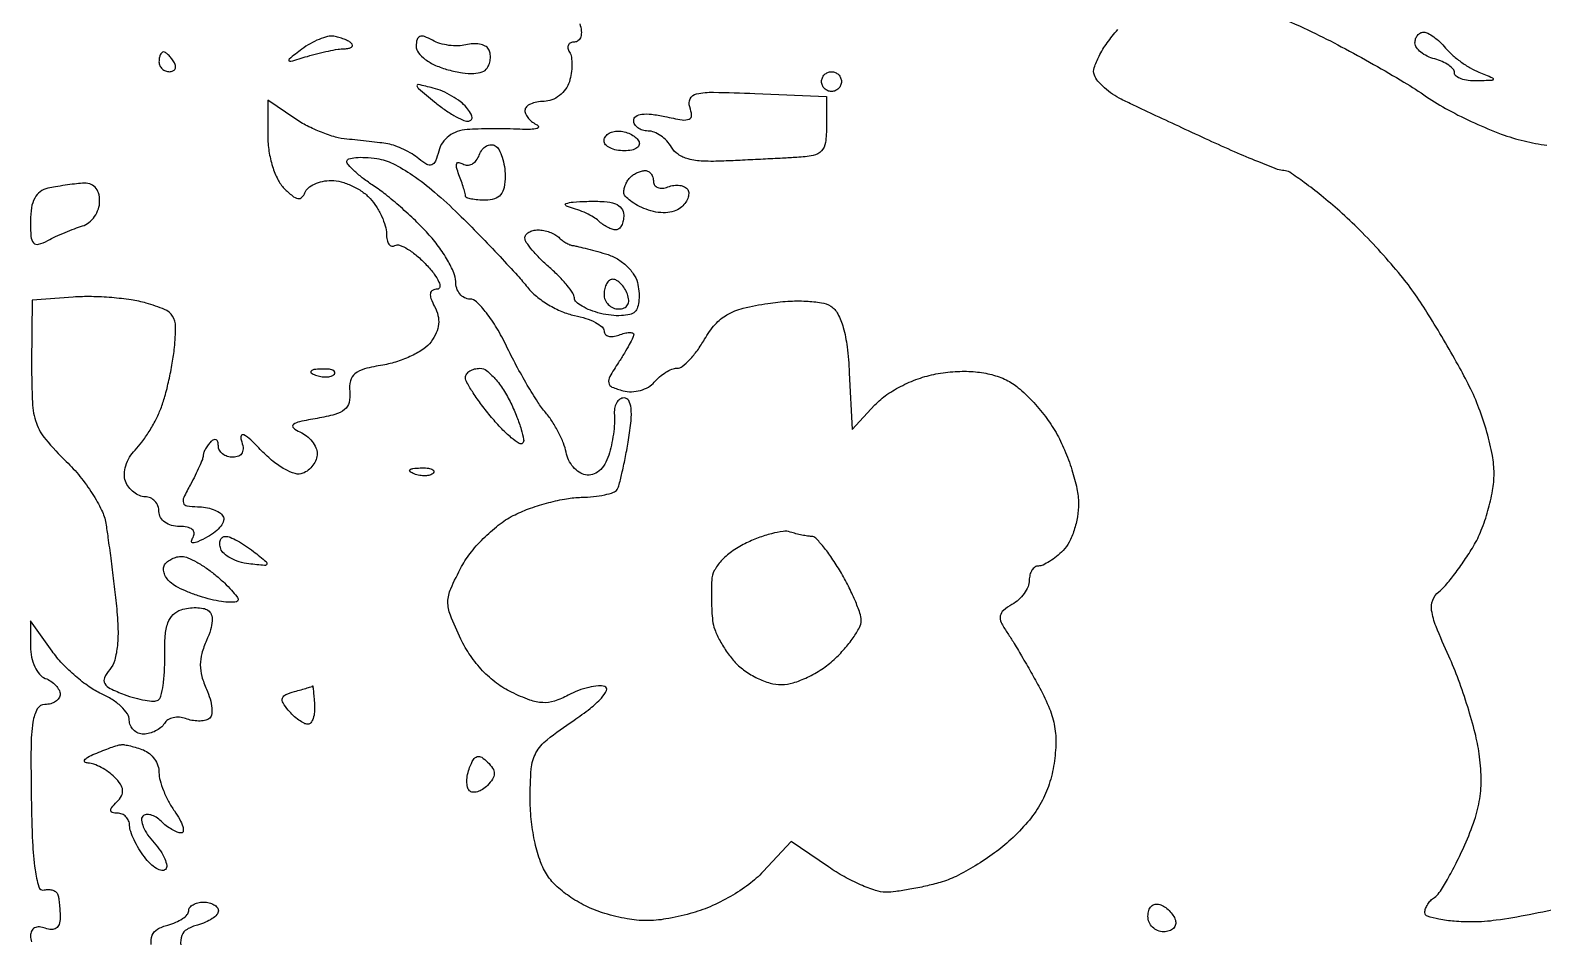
# Model space of a CAD drawing. Extents: x 0 to 102, y 0 to 135.
# Drawn here: x 0 to 12.94, y 113.66 to 121.42 of the extents above; entities that cross this region are included whole.
import ezdxf

# ---------------------------------------------------------------- set-up
doc = ezdxf.new("R2010")
doc.units = 0
doc.header["$MEASUREMENT"] = 0

msp = doc.modelspace()

# ---------------------------------------------------------------- linework, layer by layer
for points in [[(10.674006, 121.531637, -0.016454), (10.961736, 121.404359, -0.009526), (11.213961, 121.276734, -0.006874), (11.490469, 121.125234, -0.006946), (11.749441, 120.97389, -0.014946), (11.94367, 120.848667, 0.026832), (12.128163, 120.735833, 0.017155), (12.353295, 120.62403, 0.017237), (12.582125, 120.529391, 0.030569), (12.777263, 120.469761, 0.024044), (12.972963, 120.432658, 0.015423)], [(4.699091, 121.473656, -0.050996), (4.711965, 121.411869, -0.096418), (4.707474, 121.361375, -0.143572), (4.6868, 121.328845, -0.181827), (4.653708, 121.3164, 0.101459), (4.621468, 121.30979, 0.177839), (4.601903, 121.291326, 0.167293), (4.598259, 121.263634, 0.088453), (4.611168, 121.231043, -0.09957), (4.627698, 121.186465, -0.039869), (4.632721, 121.121279, -0.03744), (4.62702, 121.048001, -0.038732), (4.61046, 120.977243, -0.081457), (4.577768, 120.912866, -0.069659), (4.524675, 120.85828, -0.07129), (4.459995, 120.821433, -0.09415), (4.393499, 120.8088, 0.04547), (4.330916, 120.803097, 0.065376), (4.278028, 120.78602, 0.085378), (4.242305, 120.76088, 0.199387), (4.23, 120.73125, 0.115463), (4.237754, 120.69812, 0.061197), (4.261064, 120.6627, 0.055954), (4.295307, 120.630497, 0.056408), (4.33575, 120.606789, -0.289299), (4.346537, 120.59068, -0.352421), (4.335882, 120.576689, -0.055848), (4.279035, 120.569215, -0.014946), (4.1877, 120.570197, 0.006768), (4.076055, 120.573223, 0.004739), (3.950212, 120.573737, 0.004782), (3.82962, 120.571933, 0.009934), (3.73563, 120.567758, 0.067472), (3.651133, 120.550718, 0.078589), (3.57894, 120.512156, 0.082477), (3.52479, 120.455042, 0.084805), (3.492647, 120.384017, -0.03136), (3.464104, 120.297445, -0.2061), (3.432457, 120.265942, -0.231814), (3.390395, 120.269271, -0.039562), (3.322832, 120.316859, 0.036052), (3.264751, 120.358381, 0.024617), (3.193497, 120.397248, 0.024877), (3.12069, 120.428063, 0.045029), (3.058215, 120.444726, 0.009745), (2.989969, 120.455121, 0.004064), (2.897555, 120.466597, 0.004019), (2.798389, 120.477286, 0.005193), (2.7072, 120.485419, -0.050174), (2.609543, 120.503072, -0.024442), (2.489487, 120.543923, -0.023962), (2.367613, 120.599046, -0.031813), (2.26305, 120.661196), (2.0304, 120.820322), (2.0304, 120.512418, 0.038988), (2.040596, 120.381858, 0.037221), (2.070955, 120.252362, 0.039594), (2.116276, 120.140147, 0.080779), (2.171652, 120.063262, 0.025387), (2.240909, 120.000702, 0.12083), (2.288753, 119.977981, 0.245889), (2.323028, 119.987811, 0.122484), (2.347902, 120.027005, -0.139118), (2.375302, 120.06721, -0.065539), (2.428825, 120.101158, -0.057406), (2.498455, 120.124206, -0.051288), (2.574238, 120.132, -0.0673), (2.657738, 120.12071, -0.042034), (2.750499, 120.086554, -0.041527), (2.837933, 120.036511, -0.058164), (2.905588, 119.977289, -0.041093), (2.959175, 119.907297, -0.034017), (3.004471, 119.825024, -0.035288), (3.035648, 119.743369, -0.073677), (3.0456, 119.676196, 0.048778), (3.050777, 119.623251, 0.106169), (3.066839, 119.58594, 0.182891), (3.090559, 119.570025, 0.198225), (3.117903, 119.5745, -0.234443), (3.158505, 119.578287, -0.045342), (3.226613, 119.544697, -0.03964), (3.306011, 119.487044, -0.027338), (3.38645, 119.410293, -0.024616), (3.454765, 119.329998, -0.058369), (3.49499, 119.262762, -0.137439), (3.501425, 119.219997, -0.378401), (3.48037, 119.2014, 0.118451), (3.439937, 119.191685, 0.242048), (3.421371, 119.16591, 0.130152), (3.426299, 119.121122, 0.030752), (3.457924, 119.052147, -0.06539), (3.486381, 118.976731, -0.082927), (3.49119, 118.902539, -0.079137), (3.47151, 118.828168, -0.053737), (3.427603, 118.75219, -0.086029), (3.364072, 118.690857, -0.036296), (3.260997, 118.631347, -0.034542), (3.138963, 118.582325, -0.03803), (3.015178, 118.552439, 0.02353), (2.859073, 118.519505, 0.105659), (2.776121, 118.477835, 0.166443), (2.73736, 118.416675, 0.084427), (2.731226, 118.324666, -0.083818), (2.725226, 118.232993, -0.163801), (2.686938, 118.171557, -0.106181), (2.605297, 118.129345, -0.024596), (2.4534, 118.095944, 0.009713), (2.30299, 118.067533, 0.114938), (2.249471, 118.042665, 0.479589), (2.249122, 118.014883, 0.067758), (2.30535, 117.980124, -0.062263), (2.361963, 117.945977, -0.058135), (2.40991, 117.898236, -0.062313), (2.44247, 117.844765, -0.106015), (2.4534, 117.793794, -0.092291), (2.444163, 117.744179, -0.066753), (2.417065, 117.694745, -0.065072), (2.376993, 117.652978, -0.077587), (2.329708, 117.625825, -0.164479), (2.265218, 117.62322, -0.053983), (2.176262, 117.660153, -0.045339), (2.076576, 117.727189, -0.03212), (1.977581, 117.81883, 0.013041), (1.88405, 117.912282, 0.068396), (1.825116, 117.954563, 0.443275), (1.803253, 117.946613, 0.185469), (1.802518, 117.91125, -0.052906), (1.818404, 117.846412, -0.14629), (1.81118, 117.800467, -0.187376), (1.781869, 117.772948, -0.096148), (1.731645, 117.7632, -0.077933), (1.684182, 117.770643, -0.090297), (1.643897, 117.792193, -0.100781), (1.616966, 117.824258, -0.125075), (1.6074, 117.8619, 0.068442), (1.602825, 117.895163, 0.200201), (1.588762, 117.912968, 0.236493), (1.568168, 117.913847, 0.091149), (1.54395, 117.89715, 0.037117), (1.519446, 117.868711, 0.032702), (1.498258, 117.835771, 0.034149), (1.483107, 117.803418, 0.079313), (1.477502, 117.7773, -0.079401), (1.47053, 117.744841, -0.01125), (1.444327, 117.681552, -0.01258), (1.409477, 117.607564, -0.010415), (1.368776, 117.53055, 0.016272), (1.311807, 117.419632, 0.190822), (1.308719, 117.372055, 0.287449), (1.339092, 117.34654, 0.034738), (1.430231, 117.3402, -0.043882), (1.497867, 117.334252, -0.044895), (1.562892, 117.316596, -0.049005), (1.616148, 117.290685, -0.117152), (1.647077, 117.259845, -0.212317), (1.652252, 117.221783, -0.089288), (1.628753, 117.174516, -0.066169), (1.580916, 117.125342, -0.043937), (1.51496, 117.082204, -0.012979), (1.432264, 117.040671, -0.101683), (1.390646, 117.030627, -0.466637), (1.378455, 117.044201, -0.103392), (1.390684, 117.07796, 0.152392), (1.400276, 117.115351, 0.214803), (1.384771, 117.145535, 0.124723), (1.34177, 117.164994, 0.044223), (1.273993, 117.171, -0.068368), (1.206189, 117.180315, -0.089375), (1.149982, 117.207558, -0.104647), (1.11301, 117.24865, -0.131786), (1.0998, 117.2979, 0.091732), (1.090837, 117.346345, 0.095925), (1.065182, 117.387523, 0.099462), (1.026915, 117.41508, 0.106859), (0.981951, 117.4248, -0.100495), (0.93308, 117.434723, -0.06683), (0.883708, 117.463923, -0.063535), (0.841337, 117.507069, -0.070877), (0.812994, 117.557986, -0.104738), (0.80332, 117.618828, -0.062379), (0.816186, 117.691335, -0.058372), (0.848294, 117.763852, -0.063073), (0.895628, 117.824914, 0.038127), (0.953037, 117.891816, 0.019304), (1.015245, 117.983854, 0.019055), (1.07247, 118.084346, 0.026888), (1.115026, 118.178178, 0.025732), (1.150119, 118.283872, 0.012368), (1.184689, 118.422504, 0.012227), (1.213701, 118.56924, 0.017106), (1.231894, 118.70166, 0.023875), (1.241719, 118.881482, 0.143681), (1.216256, 118.970513, 0.155029), (1.147741, 119.028131, 0.029164), (0.991103, 119.08236, 0.032218), (0.861761, 119.110005, 0.016126), (0.695534, 119.129021, 0.015941), (0.521602, 119.137685, 0.022656), (0.366873, 119.133443), (0.014645, 119.107787), (0.010467, 118.563412, 0.013072), (0.016627, 118.229924, 0.073989), (0.050515, 118.055892, 0.090579), (0.130987, 117.91557, 0.024669), (0.306034, 117.727928, -0.030424), (0.42362, 117.59894, -0.027417), (0.529144, 117.452226, -0.028447), (0.60903, 117.310023, -0.07352), (0.644638, 117.19816, -0.006125), (0.662917, 117.076521, -0.002077), (0.686598, 116.899175, -0.002065), (0.711145, 116.702975, -0.002374), (0.732914, 116.515478, -0.017664), (0.74819, 116.313563, -0.034056), (0.74367, 116.151556, -0.043403), (0.720769, 116.027626, -0.106207), (0.67807, 115.94583, 0.063839), (0.634247, 115.876735, 0.246), (0.636447, 115.827565, 0.14952), (0.682588, 115.784852, 0.02167), (0.801604, 115.733597, 0.022306), (0.89344, 115.703294, 0.027937), (0.981001, 115.683875, 0.028205), (1.054151, 115.676092, 0.151948), (1.092435, 115.685948, 0.1982), (1.116717, 115.719541, 0.022061), (1.134991, 115.814326, 0.024154), (1.146752, 115.933911, 0.017303), (1.148786, 116.068271, -0.022049), (1.152921, 116.236185, -0.069417), (1.176064, 116.346208, -0.109913), (1.220594, 116.416468, -0.120495), (1.289393, 116.458378, -0.042353), (1.351823, 116.472512, -0.038916), (1.417555, 116.476473, -0.041217), (1.476879, 116.470522, -0.093067), (1.518853, 116.45434, -0.176322), (1.546908, 116.418794, -0.092393), (1.554583, 116.362222, -0.063657), (1.541111, 116.286716, -0.030966), (1.50603, 116.195079, 0.040922), (1.466415, 116.085096, 0.066079), (1.453341, 115.9866, 0.066079), (1.466415, 115.888104, 0.040922), (1.50603, 115.778121, -0.035542), (1.536999, 115.694956, -0.050572), (1.551445, 115.617489, -0.062587), (1.548889, 115.556236, -0.215889), (1.527244, 115.524047, -0.097096), (1.489945, 115.510007, -0.045068), (1.438135, 115.506045, -0.042346), (1.381148, 115.51167, -0.045876), (1.327492, 115.526793, 0.073459), (1.275157, 115.538483, 0.075201), (1.222114, 115.534389, 0.08181), (1.176521, 115.515627, 0.116414), (1.145665, 115.484767, -0.083526), (1.115314, 115.45018, -0.053442), (1.07041, 115.420945, -0.052039), (1.018681, 115.401099, -0.065684), (0.967907, 115.3944, -0.097278), (0.92138, 115.403539, -0.097514), (0.88181, 115.429594, -0.098348), (0.855314, 115.468488, -0.100826), (0.846, 115.514209, 0.152301), (0.829345, 115.567618, 0.052276), (0.775994, 115.629812, 0.04613), (0.698878, 115.690298, 0.039073), (0.607682, 115.739508, -0.048519), (0.503072, 115.798529, -0.025479), (0.38512, 115.890373, -0.025092), (0.272814, 115.997695, -0.035071), (0.184682, 116.104958), (0, 116.364917), (0, 116.14251, 0.05301), (0.009428, 116.053829, 0.056548), (0.037277, 115.97113, 0.063396), (0.078307, 115.906324, 0.129047), (0.1269, 115.871406, -0.055615), (0.175431, 115.846293, -0.05786), (0.216523, 115.811384, -0.064334), (0.244476, 115.772434, -0.12413), (0.2538, 115.735455, -0.146624), (0.243828, 115.70218, -0.099127), (0.215786, 115.673831, -0.082966), (0.173861, 115.654721, -0.065626), (0.124389, 115.6482, 0.274667), (0.058707, 115.609174, 0.08869), (0.021467, 115.497419, 0.034708), (0.005058, 115.280058, 0.00523), (0.007023, 114.842981, 0.006946), (0.017738, 114.471663, 0.024471), (0.039598, 114.233869, 0.035591), (0.070973, 114.087926, 0.397563), (0.117784, 114.060431, -0.06288), (0.156918, 114.064363, -0.077393), (0.192981, 114.057802, -0.091934), (0.220492, 114.042132, -0.146994), (0.23515, 114.01965, -0.036875), (0.242348, 113.986234, -0.011297), (0.248322, 113.934903, -0.011239), (0.25243, 113.876952, -0.012076), (0.2538, 113.820249, -0.077669), (0.245359, 113.766237, -0.166102), (0.220484, 113.732775, -0.166138), (0.180339, 113.721531, -0.07771), (0.1269, 113.732994, 0.073508), (0.076381, 113.744272, 0.137726), (0.035673, 113.735986, 0.162483), (0.009526, 113.70924, 0.113468), (0, 113.667804, 0.092028), (0.009589, 113.616149, 0.042719)], [(13.128688, 113.915585, -0.012689), (12.821882, 113.848204, -0.012876), (12.539337, 113.801138, -0.034842), (12.336691, 113.787, -0.018362), (12.180263, 113.792747, -0.029812), (12.048477, 113.810385, -0.03023), (11.951179, 113.83555, -0.325092), (11.9286, 113.866607, -0.087532), (11.934634, 113.900812, -0.053338), (11.952744, 113.937751, -0.051401), (11.979352, 113.971677, -0.062434), (12.010791, 113.997011, 0.111201), (12.052147, 114.037522, 0.012629), (12.12089, 114.149901, 0.014778), (12.196314, 114.289896, 0.011518), (12.270179, 114.446154, 0.023402), (12.353122, 114.658894, 0.042057), (12.397789, 114.840715, 0.044499), (12.409998, 115.020285, 0.029979), (12.393366, 115.2252, 0.027102), (12.358134, 115.403463, 0.013013), (12.29473, 115.627894, 0.01286), (12.216244, 115.859234, 0.017935), (12.133429, 116.061472, -0.009421), (12.024556, 116.314952, -0.058063), (11.986634, 116.451523, -0.129257), (11.995775, 116.540628, -0.137261), (12.047588, 116.611372, 0.05005), (12.105367, 116.666937, 0.013923), (12.18417, 116.764971, 0.013906), (12.267629, 116.881523, 0.014178), (12.34392, 117.0018, 0.039598), (12.411474, 117.138923, 0.02553), (12.468488, 117.306717, 0.025642), (12.507649, 117.477643, 0.043273), (12.520484, 117.624014, 0.047478), (12.50593, 117.778521, 0.021401), (12.459149, 117.97689, 0.02096), (12.391457, 118.183714, 0.026817), (12.311242, 118.367349, 0.010434), (12.212652, 118.55383, 0.006345), (12.088774, 118.770245, 0.006356), (11.960412, 118.981842, 0.011161), (11.848179, 119.153025, 0.021894), (11.722857, 119.319111, 0.011412), (11.553156, 119.515343, 0.011327), (11.369509, 119.709144, 0.016965), (11.199827, 119.86904, 0.009541), (11.04262, 120.002183, 0.013383), (10.896953, 120.114504, 0.009647), (10.772617, 120.201554, 0.148965), (10.723234, 120.2166, -0.091574), (10.669183, 120.226583, -0.004552), (10.500416, 120.292893, -0.007213), (10.300737, 120.376825, -0.005142), (10.079495, 120.476322, -0.000618), (9.850705, 120.582399, -0.000667), (9.627989, 120.686357, -0.000628), (9.437171, 120.776028, -0.00322), (9.331637, 120.826617, -0.036415), (9.257222, 120.869842, -0.033056), (9.187278, 120.924702, -0.034652), (9.131316, 120.98238, -0.083852), (9.101203, 121.033339, -0.173165), (9.099735, 121.095856, -0.038725), (9.141621, 121.195801, -0.035801), (9.210955, 121.30995, -0.028013), (9.301388, 121.423295, -0.029156)], [(1.032813, 113.592468, -0.121213), (1.042097, 113.673374, -0.17921), (1.085686, 113.72407, -0.062633), (1.176398, 113.760395, 0.037122), (1.244227, 113.783627, 0.048837), (1.301547, 113.815075, 0.057897), (1.341204, 113.849511, 0.187159), (1.3536, 113.881467, -0.166062), (1.363337, 113.909976, -0.095369), (1.390877, 113.934247, -0.076307), (1.431962, 113.950653, -0.056959), (1.4805, 113.9562, -0.056959), (1.529038, 113.950653, -0.076307), (1.570123, 113.934247, -0.095369), (1.597663, 113.909976, -0.166062), (1.6074, 113.881467, -0.187159), (1.595004, 113.849511, -0.057897), (1.555347, 113.815075, -0.048837), (1.498027, 113.783627, -0.037122), (1.430198, 113.760395, 0.064801), (1.339404, 113.723582, 0.177583), (1.295266, 113.671674, 0.117198), (1.285213, 113.588188, 0.021375)]]:
    msp.add_lwpolyline(points, format="xyb")
for points in [[(2.594707, 121.365289, 0.097419), (2.541984, 121.36273, 0.03517), (2.470277, 121.33952, 0.033272), (2.393249, 121.302325, 0.033732), (2.322206, 121.25539, 0.002734), (2.212963, 121.171178, 0.410528), (2.211099, 121.156862, 0.311407), (2.227058, 121.151619, 0.002248), (2.3688, 121.194047, -0.011969), (2.457531, 121.218739, -0.011232), (2.549236, 121.239728, -0.011276), (2.631384, 121.254676, -0.03748), (2.68605, 121.259197, 0.041219), (2.723643, 121.262589, 0.117798), (2.747591, 121.272909, 0.250358), (2.754586, 121.287815, 0.185466), (2.747051, 121.304749, 0.073367), (2.722417, 121.323049, 0.028558), (2.683841, 121.340991, 0.027523), (2.639183, 121.355951, 0.030626)], [(3.438316, 121.331666, 0.036885), (3.371555, 121.362808, 0.180479), (3.330604, 121.363039, 0.24315), (3.306939, 121.337238, 0.066402), (3.2994, 121.280723, 0.168485), (3.318779, 121.224845, 0.067666), (3.377737, 121.167903, 0.05481), (3.466045, 121.116947, 0.038605), (3.57435, 121.079039, 0.025191), (3.695558, 121.053313, 0.050765), (3.792991, 121.047721, 0.070161), (3.864756, 121.061092, 0.167333), (3.907168, 121.093731, 0.068963), (3.925848, 121.13284, 0.059229), (3.934446, 121.177652, 0.061764), (3.932178, 121.221144, 0.094804), (3.91877, 121.256281, 0.141821), (3.890226, 121.282108, 0.067319), (3.842727, 121.297809, 0.058601), (3.784772, 121.301742, 0.051662), (3.724868, 121.292533, -0.059973), (3.658194, 121.28341, -0.037993), (3.579794, 121.288102, -0.037795), (3.502311, 121.304721, -0.0559)], [(11.918241, 121.401, -0.123092), (11.954374, 121.391968, -0.034792), (12.003918, 121.360943, -0.032808), (12.056872, 121.316826, -0.029476), (12.105654, 121.264636, 0.039665), (12.161446, 121.207331, 0.023461), (12.236147, 121.147834, 0.02338), (12.316798, 121.095118, 0.036784), (12.390963, 121.058499, -0.003127), (12.505966, 121.011044, -0.368148), (12.512717, 120.997678, -0.335064), (12.500543, 120.987704, -0.002898), (12.37275, 120.983362, -0.037421), (12.299849, 120.986765, -0.057069), (12.238315, 121.001528, -0.075941), (12.196349, 121.024513, -0.233652), (12.1824, 121.052733, 0.181596), (12.17045, 121.084552, 0.059916), (12.132697, 121.118511, 0.050447), (12.07796, 121.149276, 0.038887), (12.0132, 121.171713, -0.048178), (11.948471, 121.195492, -0.057927), (11.893703, 121.23014, -0.068086), (11.856366, 121.269815, -0.156018), (11.844, 121.30848, -0.078758), (11.849602, 121.343822, -0.090707), (11.865808, 121.373822, -0.100778), (11.889927, 121.393878, -0.123832)], [(1.137107, 121.2318, 0.210953), (1.122841, 121.225501, 0.081139), (1.110759, 121.206949, 0.061769), (1.102536, 121.179589, 0.042167), (1.0998, 121.1472, 0.105053), (1.106658, 121.11492, 0.099167), (1.126118, 121.087451, 0.09642), (1.155193, 121.06904, 0.093332), (1.189393, 121.0626, 0.108972), (1.219421, 121.069223, 0.182303), (1.237309, 121.087451, 0.161196), (1.239941, 121.114874, 0.082592), (1.2267, 121.1472, 0.029505), (1.203943, 121.179583, 0.035638), (1.178814, 121.206949, 0.038439), (1.154935, 121.226255, 0.151918)], [(6.8526, 121.0626, -0.099038), (6.884887, 121.056141, -0.097945), (6.912349, 121.037749, -0.097945), (6.930741, 121.010287, -0.099038), (6.9372, 120.978, -0.099038), (6.930741, 120.945713, -0.097945), (6.912349, 120.918251, -0.097945), (6.884887, 120.899859, -0.099038), (6.8526, 120.8934, -0.099038), (6.820313, 120.899859, -0.097945), (6.792851, 120.918251, -0.097945), (6.774459, 120.945713, -0.099038), (6.768, 120.978, -0.099038), (6.774459, 121.010287, -0.097945), (6.792851, 121.037749, -0.097945), (6.820313, 121.056141, -0.099038)], [(3.444679, 120.922174, 0.005123), (3.318244, 120.95252, 0.513914), (3.306552, 120.942179, 0.194832), (3.318599, 120.919463, 0.002104), (3.456822, 120.804416, 0.019228), (3.539564, 120.741322, 0.022301), (3.623017, 120.688015, 0.022041), (3.696766, 120.649642, 0.109356), (3.742131, 120.6396, 0.174903), (3.768525, 120.649124, 0.250276), (3.777745, 120.671701, 0.113982), (3.765091, 120.708675, 0.034011), (3.729987, 120.757358, 0.058269), (3.679091, 120.805894, 0.030363), (3.605864, 120.854348, 0.029728), (3.523659, 120.895528, 0.039812)], [(6.198193, 120.875931), (6.8103, 120.8511), (6.8103, 120.5973, -0.032953), (6.801, 120.456339, -0.157698), (6.766781, 120.384511, -0.157439), (6.696945, 120.346262, -0.032814), (6.5565, 120.328876, -0.001327), (6.433201, 120.3221, -0.000565), (6.268078, 120.313653, -0.000559), (6.091906, 120.305037, -0.000734), (5.931038, 120.297586, -0.021197), (5.753255, 120.297155, -0.055641), (5.627332, 120.316331, -0.081918), (5.539981, 120.355946, -0.118387), (5.482684, 120.41796, 0.061413), (5.444237, 120.470373, 0.053323), (5.392479, 120.514744, 0.056063), (5.335898, 120.544934, 0.094817), (5.283296, 120.555, -0.07279), (5.236411, 120.561862, -0.08752), (5.196642, 120.581826, -0.100508), (5.170056, 120.611497, -0.13335), (5.1606, 120.646322, -0.256611), (5.179412, 120.680562, -0.111361), (5.229915, 120.698668, -0.061369), (5.312891, 120.698654, -0.023368), (5.427101, 120.67911, 0.012739), (5.574627, 120.650627, 0.133621), (5.635294, 120.65674, 0.333877), (5.656073, 120.689867, 0.070656), (5.639844, 120.76067, -0.213168), (5.643632, 120.831217, -0.227175), (5.698462, 120.872929, -0.055649), (5.84424, 120.886436, -0.005438)], [(5.028707, 120.555, -0.061875), (5.079217, 120.548725, -0.051278), (5.130163, 120.530149, -0.053305), (5.173938, 120.502788, -0.08825), (5.2029, 120.4704, -0.202618), (5.207858, 120.438411, -0.181468), (5.188658, 120.410651, -0.104212), (5.144069, 120.391852, -0.047867), (5.080993, 120.3858, -0.0466), (5.014322, 120.392027, -0.066561), (4.957969, 120.410651, -0.086673), (4.919949, 120.438084, -0.195654), (4.9068, 120.4704, -0.142666), (4.916196, 120.502661, -0.09965), (4.94261, 120.530149, -0.08433), (4.982109, 120.548667, -0.067639)], [(2.963819, 120.318832, -0.079656), (3.100932, 120.27571, -0.033359), (3.268411, 120.177497, -0.028145), (3.457265, 120.032931, -0.017666), (3.661769, 119.844338, -0.004323), (3.841675, 119.66316, -0.004404), (4.017297, 119.480012, -0.004282), (4.167133, 119.31822, -0.018176), (4.252336, 119.217502, 0.05674), (4.327855, 119.141033, 0.034747), (4.431939, 119.068469, 0.034502), (4.546541, 119.0102, 0.051046), (4.654186, 118.976973, -0.029772), (4.75093, 118.951556, -0.042532), (4.832595, 118.916887, -0.049804), (4.890023, 118.878768, -0.225003), (4.9068, 118.843374, 0.181684), (4.917155, 118.815819, 0.147896), (4.944077, 118.799006, 0.101352), (4.985112, 118.796435, 0.056799), (5.0337, 118.808994, -0.02789), (5.082373, 118.824619, -0.051807), (5.123323, 118.830865, -0.081086), (5.151054, 118.827691, -0.335555), (5.1606, 118.815068, -0.114663), (5.154558, 118.789069, -0.009451), (5.122504, 118.726826, -0.012259), (5.080585, 118.653437, -0.009137), (5.030913, 118.574519, 0.014405), (4.956336, 118.453217, 0.172406), (4.946591, 118.399956, 0.260486), (4.974787, 118.364376, 0.033822), (5.070102, 118.33243, 0.072028), (5.141984, 118.324347, 0.05972), (5.218179, 118.335951, 0.061566), (5.287, 118.364515, 0.090669), (5.337048, 118.406434, -0.042577), (5.381621, 118.451687, -0.039403), (5.434331, 118.490046, -0.04181), (5.486944, 118.516558, -0.094678), (5.530509, 118.525135, 0.166144), (5.576358, 118.54109, 0.036323), (5.639148, 118.598054, 0.034068), (5.705605, 118.678038, 0.026992), (5.76639, 118.772617, -0.050657), (5.856906, 118.89982, -0.084221), (5.958705, 118.982656, -0.068145), (6.097337, 119.037856, -0.023505), (6.309371, 119.079923, -0.021362), (6.478404, 119.09793, -0.026849), (6.635867, 119.099462, -0.028939), (6.766572, 119.086108, -0.100483), (6.845682, 119.056333, -0.132929), (6.906817, 118.99021, -0.052257), (6.952938, 118.873892, -0.038176), (6.985868, 118.708697, -0.016937), (7.005097, 118.487138), (7.030695, 118.00189), (7.224787, 118.211319, -0.055342), (7.326711, 118.299426, -0.035588), (7.461574, 118.378644, -0.034342), (7.613194, 118.441198, -0.038837), (7.765889, 118.479375, -0.028816), (7.93062, 118.497528, -0.036129), (8.084219, 118.494442, -0.039284), (8.22397, 118.470331, -0.049537), (8.34727, 118.425551, -0.063506), (8.450742, 118.358614, -0.028192), (8.569073, 118.246728, -0.027347), (8.682668, 118.112501, -0.033135), (8.773228, 117.9747, -0.028945), (8.846683, 117.825426, -0.02294), (8.908946, 117.656714, -0.02348), (8.952247, 117.494414, -0.052196), (8.966208, 117.367393, -0.043646), (8.956938, 117.254682, -0.036785), (8.928139, 117.138425, -0.038337), (8.885564, 117.035728, -0.079104), (8.834657, 116.965543, -0.02687), (8.777991, 116.914661, -0.029203), (8.71769, 116.871652, -0.03046), (8.662197, 116.841317, -0.110284), (8.623157, 116.8326, 0.153894), (8.593197, 116.823155, 0.09794), (8.567676, 116.796558, 0.080463), (8.550455, 116.756819, 0.062164), (8.5446, 116.709904, -0.100676), (8.53379, 116.656759, -0.054944), (8.50111, 116.598491, -0.051556), (8.453177, 116.54427, -0.056637), (8.39655, 116.502922, 0.044089), (8.32328, 116.452184, 0.175948), (8.296166, 116.405768, 0.161374), (8.303979, 116.350182, 0.03565), (8.353364, 116.266068, -0.013523), (8.405414, 116.185771, -0.004226), (8.479154, 116.062652, -0.004219), (8.559216, 115.923705, -0.00465), (8.634328, 115.787832, -0.027999), (8.717657, 115.610701, -0.052277), (8.761305, 115.458496, -0.053884), (8.771717, 115.303679, -0.031725), (8.752454, 115.119019, -0.042583), (8.707831, 114.946055, -0.047628), (8.635679, 114.78988, -0.044437), (8.53056, 114.64163, -0.030059), (8.38689, 114.492185, -0.028269), (8.247445, 114.377454, -0.021415), (8.082675, 114.267338, -0.021824), (7.918576, 114.177122, -0.04617), (7.7832, 114.12512, -0.012942), (7.657317, 114.093165, -0.011247), (7.523933, 114.066097, -0.011384), (7.402086, 114.047063, -0.032368), (7.316389, 114.041272, -0.081542), (7.229612, 114.055272, -0.023322), (7.102086, 114.104635, -0.022814), (6.96127, 114.174678, -0.022417), (6.826569, 114.25764), (6.507461, 114.474479), (6.267767, 114.217887, -0.04477), (6.145411, 114.108398, -0.029476), (5.987459, 114.004565, -0.028947), (5.813867, 113.917535, -0.036392), (5.643965, 113.85856, -0.022073), (5.435989, 113.812664, -0.043619), (5.267659, 113.798172, -0.045703), (5.104543, 113.813327, -0.026784), (4.913786, 113.859512, -0.037814), (4.765491, 113.916466, -0.035537), (4.6242, 113.996115, -0.037439), (4.504751, 114.088669, -0.064265), (4.422921, 114.184183, -0.058628), (4.363775, 114.30269, -0.030375), (4.317178, 114.461699, -0.028167), (4.286383, 114.643258, -0.026222), (4.275213, 114.831535, -0.020022), (4.284008, 115.096291, -0.107307), (4.324644, 115.233952, -0.102024), (4.419575, 115.345706, -0.017248), (4.647332, 115.511341, 0.017789), (4.787497, 115.613507, 0.040333), (4.883766, 115.702484, 0.074422), (4.927999, 115.767761, 0.451386), (4.913939, 115.80092, 0.103412), (4.85828, 115.807387, 0.034936), (4.777288, 115.794293, 0.033), (4.687262, 115.76683, 0.032343), (4.601, 115.727609, -0.04377), (4.481716, 115.676625, -0.092092), (4.382221, 115.663338, -0.075934), (4.272603, 115.685842, -0.022732), (4.115041, 115.752368, -0.051133), (3.988282, 115.829588, -0.040135), (3.868243, 115.936916, -0.038935), (3.763187, 116.065985, -0.040595), (3.681046, 116.208057, -0.016567), (3.592318, 116.412238, -0.097673), (3.571291, 116.526445, -0.101657), (3.595685, 116.638004, -0.018664), (3.688897, 116.828427, -0.046222), (3.772192, 116.954207, -0.030627), (3.888862, 117.082359, -0.03072), (4.019568, 117.194616, -0.048462), (4.1454, 117.271996, -0.029024), (4.278488, 117.327711, -0.02037), (4.433821, 117.375368, -0.020627), (4.586805, 117.40889, -0.039873), (4.711457, 117.420737, 0.021643), (4.817577, 117.426934, 0.028639), (4.91314, 117.442245, 0.028679), (4.988394, 117.463354, 0.178303), (5.018948, 117.48825, 0.070374), (5.036597, 117.530741, 0.006918), (5.062933, 117.638679, 0.008634), (5.09045, 117.768921, 0.00674), (5.115977, 117.91125, 0.015514), (5.137971, 118.075691, 0.051757), (5.137809, 118.184464, 0.102388), (5.117619, 118.247715, 0.270781), (5.078118, 118.2708, 0.15666), (5.042141, 118.259244, 0.109821), (5.013538, 118.22731, 0.088142), (4.9968, 118.17936, 0.064021), (4.994979, 118.12275, -0.040094), (4.996077, 118.052231, -0.018613), (4.986766, 117.961071, -0.018301), (4.969815, 117.865538, -0.024276), (4.947058, 117.780253, -0.05692), (4.91244, 117.703355, -0.082806), (4.864509, 117.646676, -0.09945), (4.808156, 117.615498, -0.124983), (4.748783, 117.612025, -0.101897), (4.694447, 117.634573, -0.066501), (4.643655, 117.679959, -0.062949), (4.603929, 117.740198, -0.069496), (4.582076, 117.806472, 0.049461), (4.560175, 117.883044, 0.024625), (4.518379, 117.974985, 0.024173), (4.465289, 118.066804, 0.032586), (4.408161, 118.1439, -0.032595), (4.340159, 118.235672, -0.010212), (4.250362, 118.381441, -0.010155), (4.156505, 118.548691, -0.011065), (4.072271, 118.71495, 0.022832), (3.989697, 118.868843, 0.031108), (3.900756, 118.998757, 0.031936), (3.817266, 119.092733, 0.197658), (3.758765, 119.1168, -0.123503), (3.712631, 119.128372, -0.100776), (3.673333, 119.160964, -0.090815), (3.646929, 119.209715, -0.078979), (3.6378, 119.267146, 0.102671), (3.622216, 119.342237, 0.028853), (3.568038, 119.449707, 0.027799), (3.491208, 119.56692, 0.026093), (3.400313, 119.677507, 0.015948), (3.292755, 119.787978, 0.011357), (3.165667, 119.904991, 0.011483), (3.039213, 120.011172, 0.023872), (2.935013, 120.086791, -0.017207), (2.847757, 120.148355, -0.023668), (2.77412, 120.209901, -0.021636), (2.719455, 120.264718, -0.187334), (2.7072, 120.296278, -0.339135), (2.723263, 120.317236, -0.043848), (2.782582, 120.327743, -0.036662), (2.865436, 120.328934, -0.021707)], [(3.975602, 120.428469, -0.130046), (4.008359, 120.393908, -0.045614), (4.035773, 120.33062, -0.041555), (4.054508, 120.252215, -0.03789), (4.0608, 120.169307, -0.04725), (4.05162, 120.072381, -0.125037), (4.022321, 120.009763, -0.147038), (3.97022, 119.974699, -0.075243), (3.8916, 119.9628, -0.019696), (3.826746, 119.965356, -0.031851), (3.772102, 119.973193, -0.033708), (3.732127, 119.984408, -0.31754), (3.7224, 119.998181, 0.067459), (3.719495, 120.019612, 0.007698), (3.705751, 120.066555, 0.009187), (3.687426, 120.122113, 0.00736), (3.665723, 120.181259, -0.026509), (3.645928, 120.242341, -0.153428), (3.647404, 120.275808, -0.364811), (3.665401, 120.286175, -0.094421), (3.699158, 120.273264, 0.139735), (3.737442, 120.262425, 0.124134), (3.777654, 120.272641, 0.103556), (3.813746, 120.303174, 0.074099), (3.839838, 120.349348, -0.069662), (3.865539, 120.395785, -0.099962), (3.900578, 120.426948, -0.123645), (3.939187, 120.438118, -0.148363)], [(5.2593, 120.2166, -0.13188), (5.286185, 120.209383, -0.100591), (5.309091, 120.18909, -0.088019), (5.324499, 120.158733, -0.073662), (5.3298, 120.122949, 0.154099), (5.339818, 120.091216, 0.15229), (5.366281, 120.070807, 0.114223), (5.406483, 120.065664, 0.066643), (5.453991, 120.076954, -0.058773), (5.504763, 120.089864, -0.067928), (5.554648, 120.089661, -0.078813), (5.5961, 120.076974, -0.141664), (5.622259, 120.053291, -0.148267), (5.631174, 120.019669, -0.084353), (5.622599, 119.978117, -0.071306), (5.598317, 119.935131, -0.05909), (5.561519, 119.897529, -0.097682), (5.505791, 119.868275, -0.061822), (5.433165, 119.856169, -0.055076), (5.350844, 119.861804, -0.045988), (5.26635, 119.885217, -0.031442), (5.193478, 119.918205, -0.041078), (5.131915, 119.957669, -0.046406), (5.088685, 119.997534, -0.185365), (5.076, 120.030574, -0.063574), (5.080105, 120.06273, -0.039129), (5.092567, 120.098857, -0.038705), (5.110807, 120.133238, -0.055122), (5.1324, 120.1602, -0.053359), (5.159167, 120.181791, -0.038504), (5.192942, 120.200032, -0.03911), (5.228192, 120.212504, -0.065559)], [(0.44415, 120.108569, 0.009175), (0.376758, 120.101442, 0.005327), (0.2961, 120.090538, 0.005324), (0.215456, 120.077882, 0.008937), (0.14805, 120.065324, 0.111091), (0.08293, 120.035981, 0.109886), (0.036343, 119.981483, 0.083196), (0.008802, 119.899033, 0.039113), (0, 119.78668, 0.017701), (0.004788, 119.651472, 0.163462), (0.027019, 119.598127, 0.290029), (0.069233, 119.585653, 0.053466), (0.14805, 119.617507, -0.014071), (0.215485, 119.651151, -0.008821), (0.2961, 119.686861, -0.008852), (0.376782, 119.71924, -0.015951), (0.44415, 119.742469, 0.094057), (0.50073, 119.772482, 0.071832), (0.54871, 119.823768, 0.070284), (0.581094, 119.88778, 0.082189), (0.5922, 119.954887, 0.06853), (0.582541, 120.025031, 0.123889), (0.553894, 120.075038, 0.134939), (0.507001, 120.10288, 0.088873)], [(4.75875, 119.952986, -0.021419), (4.908976, 119.951197, -0.074844), (5.003611, 119.931605, -0.138924), (5.056173, 119.89331, -0.167818), (5.076, 119.8359, -0.051363), (5.070999, 119.787344, -0.071292), (5.056119, 119.746277, -0.091341), (5.034153, 119.718672, -0.181063), (5.00832, 119.709, -0.083992), (4.976688, 119.714351, -0.035304), (4.936912, 119.731439, -0.033665), (4.896018, 119.756155, -0.037281), (4.86027, 119.785388, 0.05674), (4.817628, 119.81758, 0.02366), (4.753806, 119.851293, 0.023041), (4.681374, 119.881286, 0.027624), (4.6107, 119.902475, -0.118358), (4.578727, 119.918783, -0.581061), (4.581693, 119.934272, -0.063267), (4.642564, 119.946765, -0.011286)], [(4.3428, 119.709, -0.048684), (4.390644, 119.70433, -0.037761), (4.441103, 119.690362, -0.038835), (4.486592, 119.669873, -0.071265), (4.51905, 119.64555, 0.034184), (4.547486, 119.620757, 0.029492), (4.580429, 119.598712, 0.0306), (4.612793, 119.582289, 0.071803), (4.6389, 119.575202, -0.027587), (4.672827, 119.569139, -0.003535), (4.744725, 119.551614, -0.004126), (4.829806, 119.529489, -0.003427), (4.919957, 119.504587, -0.060613), (5.010507, 119.466576, -0.05387), (5.093309, 119.40669, -0.056504), (5.15737, 119.334253, -0.089097), (5.192136, 119.259144, -0.041502), (5.205171, 119.184468, -0.044394), (5.205256, 119.110357, -0.048886), (5.193446, 119.047348, -0.126269), (5.170066, 119.007826, -0.142932), (5.128113, 118.984827, -0.042961), (5.055194, 118.975172, -0.039176), (4.967492, 118.978026, -0.033778), (4.876737, 118.994388, -0.030026), (4.791061, 119.021449, -0.041904), (4.718723, 119.056369, -0.048428), (4.667825, 119.0935, -0.214122), (4.653, 119.126531, 0.148666), (4.640778, 119.166728, 0.023198), (4.590872, 119.234217, 0.024092), (4.522484, 119.310438, 0.018911), (4.4415, 119.386416, -0.017286), (4.360508, 119.461908, -0.022538), (4.292128, 119.536663, -0.020998), (4.241775, 119.602375, -0.154165), (4.23, 119.639656, -0.159751), (4.238672, 119.666106, -0.096789), (4.263135, 119.68863, -0.078455), (4.299662, 119.703842, -0.059574)], [(4.982349, 119.286, 0.164455), (4.95353, 119.276258, 0.095748), (4.928992, 119.248723, 0.076852), (4.912411, 119.207636, 0.057609), (4.9068, 119.1591, 0.096899), (4.916275, 119.110666, 0.097416), (4.943297, 119.069477, 0.098432), (4.983632, 119.041898, 0.10122), (5.031045, 119.0322, 0.094119), (5.078357, 119.041185, 0.166113), (5.108324, 119.066663, 0.151899), (5.11802, 119.107074, 0.075244), (5.106594, 119.1591, 0.048303), (5.082365, 119.207643, 0.053891), (5.05001, 119.248723, 0.061199), (5.014827, 119.27681, 0.13875)], [(2.48865, 118.517921, 0.018894), (2.425511, 118.512926, 0.168741), (2.400828, 118.50097, 0.470617), (2.402287, 118.485552, 0.054073), (2.437537, 118.466809, 0.051402), (2.483803, 118.453608, 0.05415), (2.530972, 118.450442, 0.060344), (2.572029, 118.457139, 0.126455), (2.599687, 118.473488, 0.296942), (2.603597, 118.492003, 0.208169), (2.588154, 118.507624, 0.077125), (2.547547, 118.516991, 0.028489)], [(3.845331, 118.5246, -0.169652), (3.902163, 118.504745, -0.043489), (3.973847, 118.436732, -0.03924), (4.046837, 118.339978, -0.031211), (4.110206, 118.225475, -0.016135), (4.161484, 118.107752, -0.024124), (4.197867, 118.001631, -0.021158), (4.218952, 117.915376, -0.250775), (4.209302, 117.883502, -0.357578), (4.180811, 117.880684, -0.02679), (4.11382, 117.930751, -0.027507), (4.032636, 118.006439, -0.01648), (3.944427, 118.104518, -0.01347), (3.859402, 118.211274, -0.017446), (3.78762, 118.313816, -0.015264), (3.734105, 118.402025, -0.129415), (3.7224, 118.446491, -0.154984), (3.731861, 118.476281, -0.097739), (3.758511, 118.501655, -0.080088), (3.798325, 118.51878, -0.061669)], [(3.33465, 117.671921, -0.028489), (3.393547, 117.670991, -0.077125), (3.434154, 117.661624, -0.208169), (3.449597, 117.646003, -0.296942), (3.445688, 117.627488, -0.126455), (3.418029, 117.611139, -0.060344), (3.376972, 117.604442, -0.05415), (3.329803, 117.607608, -0.051402), (3.283538, 117.620809, -0.054073), (3.248287, 117.639552, -0.470617), (3.246828, 117.65497, -0.168741), (3.271511, 117.666926, -0.018894)], [(6.499969, 117.123361, 0.114272), (6.438753, 117.12885, 0.028564), (6.33963, 117.109247, 0.027683), (6.225879, 117.073097, 0.024741), (6.11235, 117.023412, 0.038635), (5.998174, 116.955091, 0.053683), (5.908931, 116.876229, 0.063273), (5.850327, 116.792988, 0.108281), (5.827658, 116.711501, 0.012102), (5.825167, 116.632232, 0.007296), (5.825862, 116.538204, 0.007306), (5.829283, 116.444731, 0.012685), (5.835224, 116.3673, 0.068214), (5.854244, 116.288952, 0.029948), (5.899259, 116.191887, 0.028947), (5.960127, 116.093055, 0.034375), (6.028913, 116.00775, 0.053401), (6.112524, 115.934894, 0.04031), (6.217745, 115.873315, 0.041246), (6.327437, 115.831215, 0.071125), (6.424061, 115.8174, 0.075582), (6.524486, 115.832668, 0.035851), (6.646653, 115.880534, 0.034492), (6.76979, 115.950068, 0.041188), (6.874614, 116.032324, 0.025188), (6.963335, 116.123315, 0.028788), (7.038313, 116.218964, 0.029811), (7.091551, 116.306252, 0.122627), (7.1064, 116.365888, 0.083221), (7.095624, 116.43018, 0.017054), (7.054243, 116.538078, 0.017514), (6.996814, 116.66155, 0.015668), (6.928844, 116.785464, 0.015929), (6.85578, 116.900743, 0.022575), (6.78308, 116.998, 0.019775), (6.718227, 117.070968, 0.203924), (6.681963, 117.0864, -0.036513), (6.647614, 117.088912, -0.013595), (6.599906, 117.097257, -0.013387), (6.548189, 117.10921, -0.015771)], [(1.66878, 117.0864, -0.101263), (1.708265, 117.07832, -0.022827), (1.770328, 117.048393, -0.022759), (1.840072, 117.006541, -0.020334), (1.90848, 116.957013, -0.004836), (2.016459, 116.870232, -0.323405), (2.022189, 116.848567, -0.336525), (2.003503, 116.836994, -0.005041), (1.867827, 116.851263, -0.045342), (1.78687, 116.868137, -0.049756), (1.712904, 116.899021, -0.055811), (1.656142, 116.938396, -0.13447), (1.628127, 116.98065, -0.064761), (1.620397, 117.021104, -0.107025), (1.625703, 117.055336, -0.143141), (1.6429, 117.077894, -0.160117)], [(1.295143, 116.914385, -0.095132), (1.346349, 116.903063, -0.024875), (1.422218, 116.865751, -0.024351), (1.505979, 116.813762, -0.022776), (1.58625, 116.752775, -0.014814), (1.659156, 116.688197, -0.020159), (1.720685, 116.625496, -0.017476), (1.766799, 116.570826, -0.167993), (1.7766, 116.542477, -0.37189), (1.762313, 116.525925, -0.04106), (1.708259, 116.522431, -0.034479), (1.633166, 116.528938, -0.019781), (1.54395, 116.546553, -0.02043), (1.447191, 116.57389, -0.018058), (1.34885, 116.610045, -0.018431), (1.262609, 116.649106, -0.051242), (1.206481, 116.684651, -0.062961), (1.169869, 116.721801, -0.074394), (1.146072, 116.764967, -0.086802), (1.138278, 116.807281, -0.141575), (1.148024, 116.842186, -0.085183), (1.173198, 116.870685, -0.055327), (1.210364, 116.894338, -0.053843), (1.253163, 116.909895, -0.067349)], [(2.414247, 115.807586, -0.810887), (2.415824, 115.807425, -0.001636), (2.420213, 115.764815, -0.003905), (2.425024, 115.71242, -0.002144), (2.430139, 115.6482, -0.038791), (2.429986, 115.583397, -0.06032), (2.418877, 115.528702, -0.082321), (2.399326, 115.491619, -0.234503), (2.373901, 115.479, -0.119109), (2.340646, 115.487036, -0.036057), (2.295968, 115.514201, -0.033852), (2.248611, 115.552971, -0.031098), (2.205466, 115.598832, -0.04035), (2.161276, 115.661781, -0.216529), (2.156995, 115.702423, -0.212995), (2.184815, 115.732813, -0.039047), (2.258557, 115.758218, 0.00517), (2.317257, 115.774088, 0.008168), (2.367215, 115.789036, 0.003111), (2.409411, 115.802706, 0.239687)], [(0.775631, 115.303854, -0.068044), (0.805959, 115.302911, -0.016802), (0.854865, 115.292969, -0.016882), (0.910601, 115.277668, -0.016183), (0.965981, 115.258449, -0.083604), (1.017137, 115.228253, -0.066021), (1.060491, 115.180668, -0.066274), (1.089798, 115.123637, -0.085794), (1.0998, 115.065773, 0.067536), (1.108943, 114.998389, 0.027673), (1.138486, 114.91073, 0.026762), (1.181088, 114.818788, 0.030908), (1.231497, 114.736424, -0.02455), (1.276956, 114.664225, -0.051974), (1.303218, 114.603632, -0.099455), (1.3075, 114.563715, -0.387692), (1.290717, 114.5484, -0.097545), (1.255981, 114.555242, -0.034183), (1.210123, 114.577807, -0.032396), (1.161786, 114.610199, -0.03257), (1.11813, 114.64851, 0.05528), (1.075588, 114.682558, 0.074863), (1.030598, 114.702383, 0.09431), (0.990256, 114.705518, 0.170339), (0.960729, 114.691329, 0.237958), (0.949543, 114.657366, 0.063355), (0.965523, 114.600859, 0.049988), (1.002674, 114.533182, 0.033422), (1.0575, 114.4638, -0.033103), (1.112367, 114.394457, -0.049595), (1.149635, 114.326898, -0.062759), (1.165819, 114.270537, -0.239338), (1.154807, 114.236807, -0.249723), (1.123852, 114.227369, -0.08511), (1.078494, 114.244612, -0.060349), (1.026094, 114.284749, -0.037247), (0.974716, 114.343076, -0.026819), (0.927313, 114.413257, -0.025499), (0.886821, 114.489276, -0.026384), (0.858065, 114.560097, -0.077028), (0.848691, 114.61185, 0.094318), (0.839938, 114.652219, 0.094397), (0.816969, 114.686536, 0.096244), (0.783428, 114.709523, 0.102592), (0.74448, 114.7176, -0.054487), (0.700343, 114.722424, -0.335979), (0.686457, 114.73875, -0.190083), (0.695443, 114.765944, -0.022647), (0.739041, 114.813681, 0.069252), (0.778317, 114.865657, 0.151137), (0.788566, 114.914019, 0.12943), (0.770101, 114.964826, 0.044871), (0.719704, 115.025181, 0.04011), (0.667297, 115.069793, 0.033626), (0.605351, 115.108442, 0.034932), (0.543586, 115.136081, 0.074584), (0.492493, 115.146546, -0.137331), (0.466108, 115.155469, -0.423453), (0.463242, 115.172103, -0.110576), (0.491233, 115.196656, -0.023487), (0.5499, 115.2252, -0.008301), (0.618824, 115.253472, -0.009342), (0.686003, 115.278297, -0.008707), (0.743808, 115.297316, -0.048954)], [(3.911293, 115.154747, -0.053474), (3.954124, 115.101625, -0.145657), (3.967448, 115.055708, -0.143917), (3.953558, 115.009621, -0.051746), (3.90993, 114.95589, -0.052134), (3.867622, 114.921592, -0.072018), (3.823317, 114.901097, -0.091983), (3.783968, 114.896909, -0.178865), (3.755659, 114.909941, -0.144769), (3.738794, 114.94097, -0.054347), (3.733718, 114.990697, -0.048043), (3.739781, 115.049431, -0.041906), (3.757022, 115.108798, -0.040341), (3.789046, 115.175596, -0.19067), (3.821804, 115.201352, -0.218633), (3.860248, 115.195894, -0.053524)], [(9.660263, 113.936813, -0.068635), (9.701179, 113.916601, -0.04742), (9.741051, 113.883651, -0.04742), (9.774001, 113.843779, -0.068635), (9.794213, 113.802862, -0.134046), (9.796326, 113.764643, -0.144529), (9.778515, 113.731911, -0.119977), (9.742419, 113.709949, -0.077096), (9.69375, 113.7024, -0.099038), (9.64263, 113.712626, -0.097945), (9.599148, 113.741748, -0.097945), (9.570026, 113.78523, -0.099038), (9.5598, 113.83635, -0.077096), (9.567349, 113.885019, -0.119977), (9.589311, 113.921115, -0.144529), (9.622043, 113.938926, -0.134046)]]:
    msp.add_lwpolyline(points, format="xyb", close=True)

doc.saveas('drawing.dxf')
